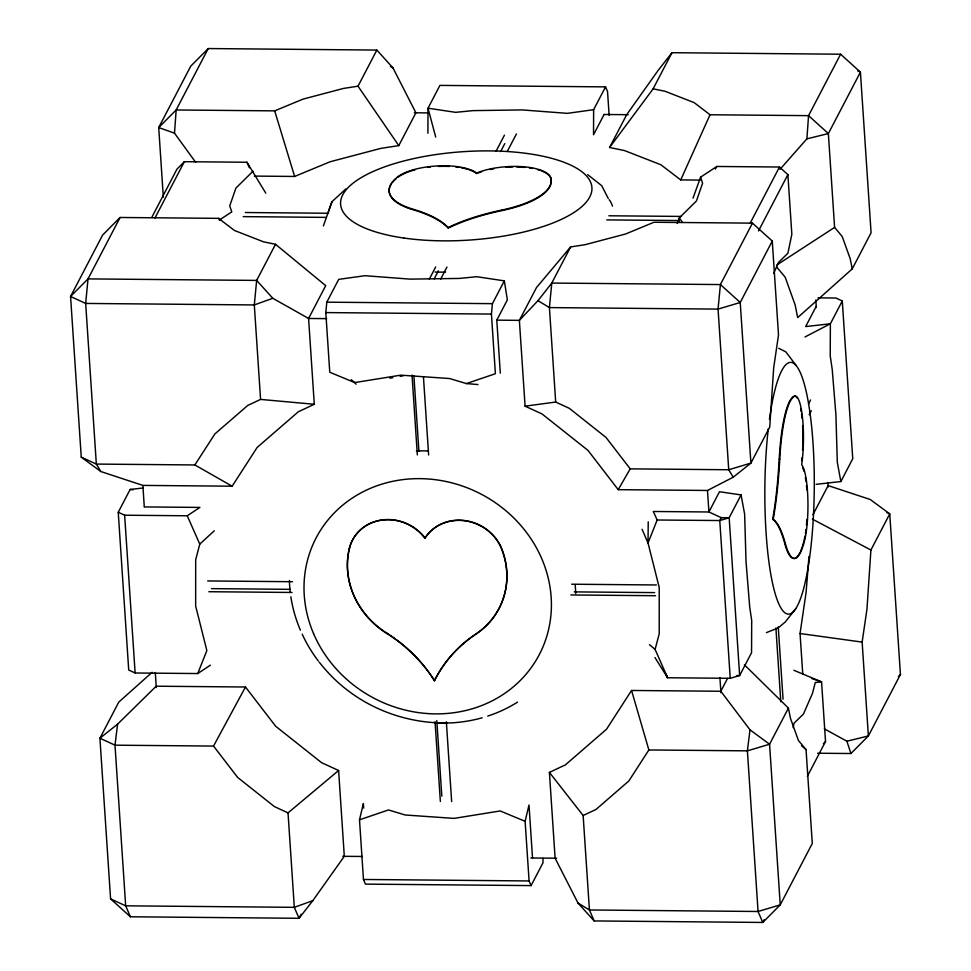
<?xml version="1.0" encoding="UTF-8"?>
<svg xmlns="http://www.w3.org/2000/svg" width="971" height="971" viewBox="0 0 971 971"><rect width="100%" height="100%" fill="white"/><g stroke="black" fill="none" stroke-linecap="round" stroke-linejoin="round"><path stroke-width="1.46" d="M427.908 133.258L428.017 108.206L439.912 85.399L605.54 86.88L607.543 91.529L609.133 115.391M543.007 858.376L542.983 862.794L531.088 885.601L365.46 884.12L363.457 879.471L359.501 819.815L363.372 803.527L363.676 808.078M605.54 86.88L593.633 109.687L593.536 134.751L604.108 114.481M648.227 521.852L648.033 543.007L659.224 587.491L659.212 633.832L655.109 649.417L667.623 677.758L730.241 678.316L739.647 675.513L751.554 652.706L751.7 620.578L749.685 606.826L746.019 561.578L744.636 514.169L741.067 494.931L719.487 491.727L708.915 511.984L653.301 511.486L657.149 519.995L648.033 543.007L642.074 529.268M812.933 514.727L828.142 485.597L870.174 499.47L889.752 513.877L870.914 550.011L866.969 609.096L862.139 642.098L868.377 735.945L850.924 753.52L817.582 753.229M195.656 162.303L174.501 133.173L176.164 109.978L208.219 48.55L376.857 50.067L392.988 67.946L415.891 112.794L398.778 145.614L380.753 148.393L330.055 161.781L294.626 176.455L254.39 176.091M779.956 169.403L806.889 138.841L808.552 115.646L840.607 54.218L860.415 72.133L871.084 232.773L852.235 268.894L797.677 317.614L795.115 304.833L785.163 277.16L776.582 266.891M808.977 556.444L806.1 592.274L800.055 633.529L802.738 673.74M356.066 384.213L354.706 382.586L329.764 372.233L325.807 312.577L326.802 302.175L338.709 279.369L364.999 275.703L410.053 279.126L459.319 278.434L476.7 276.711L504.337 280.85L507.36 299.893L496.788 320.151L500.308 373.143M351.259 379.673L354.706 382.586L400.805 375.158L449.682 378.544L466.408 383.581L495.392 373.714L491.435 314.07L492.431 303.656L504.337 280.85M117.6 724.148L115.003 745.182L125.672 905.822L130.393 916.782L299.032 918.299L312.808 900.675L344.304 856.313L338.612 770.501L321.607 762.696L275.691 726.272L245.469 687.007L156.197 686.206L117.6 724.148L99.916 738.227L110.585 898.867L130.393 916.782M764.177 919.78L762.781 922.45L594.143 920.933L578.012 903.054L555.109 858.206L549.404 772.394L565.389 764.881L606.511 729.245L631.563 690.466L720.822 691.267L749.988 729.816L747.391 750.85L758.06 911.49L762.781 922.45L780.235 904.863L812.29 843.447L806.051 749.6L798.429 740.472L790.467 718.334L788.416 708.114L744.393 664.783M678.644 222.274L679.348 217.868L696.45 200.961L702.603 183.191L700.577 177.171L716.853 166.466L779.47 167.024L787.882 174.634L791.838 234.278L787.906 253.249L778.524 262.388L773.693 273.421M793.125 727.607L794.023 723.225L803.405 714.086L812.472 693.403L815.264 682.528L821.563 681.873L825.532 741.516L807.338 776.375M531.088 885.601L529.086 880.952L525.117 821.308L529.001 805.02L532.521 858M214.275 530.785L199.783 544.124L195.681 559.697L195.656 606.038L206.847 650.534L197.744 673.546L135.127 672.988L128.718 670.039L118.244 512.263L130.138 489.457L143.223 487.976M323.392 225.927L331.948 201.713L345.785 188.993M328.174 212.443L331.948 201.713M693.027 198.12L700.577 177.171M677.188 223.488L679.348 217.868L682.358 222.335M840.607 54.218L671.968 52.701L658.192 70.325L626.696 114.687L609.57 147.507L624.535 150.578L660.863 164.742L680.72 179.914L710.032 114.76L808.552 115.646L828.36 133.561L834.599 227.408L842.221 236.523L850.183 258.674L852.235 268.894M120.076 217.48L88.021 278.895L70.567 296.483L81.248 457.123L100.826 471.53L142.858 485.403L232.13 486.204L257.181 447.425L298.303 411.789L314.288 404.276L308.584 318.464L325.71 285.656L275.509 244.291L263.542 241.828L234.472 230.491L218.596 218.354L120.076 217.48L102.623 235.055L70.567 296.483L85.666 303.438L254.305 304.943L272.802 298.291L308.584 318.464L326.693 318.634M151.767 217.419L176.953 169.148L184.356 161.696L246.974 162.254L265.799 193.18M154.972 218.002L184.356 161.696M275.509 244.291L256.66 280.413L254.305 304.943L260.58 399.409L247.787 405.417L214.894 433.928L194.855 464.951L96.335 464.077L81.248 457.123M163.334 197.186L158.71 127.553L176.164 109.978L274.684 110.864L303.025 99.115L343.588 88.41L358.008 86.188L376.857 50.067M429.364 279.053L435.676 266.964M496.023 151.318L504.435 135.187M434.219 278.847L438.407 270.812M500.611 151.61L504.799 143.587M440.664 279.15L446.976 267.061M507.311 151.415L516.426 133.949M349.378 548.36L349.487 548.154A43.392 39.714 27.6 0 1 382.113 519.922A43.392 39.714 27.6 0 1 425.043 538.031A43.392 39.714 27.6 0 1 465.619 520.674A43.392 39.714 27.6 0 1 502.043 549.525A81.6 74.682 27.6 0 1 475.863 634.039L475.754 634.245A141.863 129.835 27.6 0 0 434.401 680.756A141.863 129.835 27.6 0 0 386.822 633.456A81.6 74.682 27.6 0 1 349.378 548.36A43.392 39.714 27.6 0 1 382.004 520.128A43.392 39.714 27.6 0 1 424.946 538.237A43.392 39.714 27.6 0 1 465.51 520.881A43.392 39.714 27.6 0 1 501.934 549.732A81.6 74.682 27.6 0 1 475.754 634.245M519.376 320.357L536.502 287.55L570.62 246.937L585.04 244.704L625.603 233.999L653.944 222.262L752.464 223.148L772.273 241.063L778.511 334.898L773.681 367.9L769.748 426.997L750.899 463.118L733.214 477.198L707.495 490.464L618.224 489.663L587.989 450.398L542.073 413.974L525.08 406.169L519.376 320.357L537.995 300.67L551.783 283.059L570.62 246.937M609.57 147.507L653.119 88.834L671.968 52.701M386.822 633.456L386.931 633.25A81.6 74.682 27.6 0 1 352.279 591.351M301.131 914.281L299.032 918.299L294.31 907.327L288.035 812.873L338.612 770.501M434.401 680.756L434.51 680.55A141.863 129.835 27.6 0 1 475.863 634.039M750.098 223.342L779.47 167.024M752.464 223.148L720.409 284.564L718.055 309.106L728.723 469.746L733.214 477.198M758.497 230.94L787.882 174.634M772.273 241.063L740.23 302.491L750.899 463.118L728.723 469.746L630.203 468.859L606.013 437.435L569.285 408.305L555.691 402.055L525.08 406.169M816.235 306.314L805.663 326.572L830.375 323.78L842.282 300.961L835.873 298.012L817.983 297.854M741.067 494.931L729.172 517.737L721.271 517.677L719.766 520.553L730.241 678.316M808.491 404.009L810.603 399.967M809.207 414.763L811.307 410.733M720.822 691.267L727.534 678.413M816.138 484.335L840.862 481.543L852.756 458.737L842.282 300.961M788.416 708.114L769.566 744.235L780.235 904.863L758.06 911.49L589.421 909.973L578.012 903.054M887.009 512.615L889.752 513.877L900.433 674.517L868.377 735.945L846.894 741.225L824.306 728.796M152.168 672.284L118.765 702.106L99.916 738.227L115.003 745.182L213.523 746.068L245.469 687.007M618.224 489.663L630.203 468.859M715.36 169.051L716.853 166.466M631.563 690.466L648.871 749.964L628.832 780.987L595.939 809.498L583.146 815.506L589.421 909.973L594.143 920.933M795.686 608.72L785.26 621.998L778.135 627.958L766.435 632.619M208.219 48.55L190.765 66.137L158.71 127.553L174.501 133.173M823.42 743.652L825.532 741.516M898.369 676.581L900.433 674.517M253.006 171.187L235.904 188.095L229.751 205.864L231.766 211.884L219.252 220.114M118.244 512.263L124.64 515.213L187.257 515.783L199.905 507.42L144.291 506.923M197.744 673.546L210.391 665.184M776.885 264.937L834.599 227.408M804.983 336.961L830.375 323.78L830.229 355.896L832.244 369.648L835.922 414.896L837.305 462.305L840.862 481.543M312.808 900.675L294.31 907.327L125.672 905.822L110.585 898.867M359.501 819.815L388.473 809.948L405.198 814.997L454.076 818.383L500.186 810.955L525.117 821.308M806.889 138.841L828.36 133.561L860.415 72.133L857.672 70.871M389.893 378.18L392.83 377.658M400.186 376.347L403.123 375.826M593.633 109.687L567.355 113.352L522.301 109.929L473.023 110.621L455.642 112.345L428.017 108.206L435.7 137.057M414.35 112.782L427.956 112.903M604.047 114.481L628.237 114.699M680.72 179.914L700.103 180.096M245.36 212.515L328.514 213.268M608.914 215.78L681.484 216.424M243.211 216.63L326.365 217.383M606.766 219.895L679.336 220.538M326.802 302.175L492.431 303.656M325.807 312.577L491.435 314.07M496.727 320.151L519.412 320.357M794.108 396.277L794.679 396.289A43.392 8.521 -89.5 0 1 802.556 418.258A43.392 8.521 -89.5 0 1 801.658 464.818A43.392 8.521 -89.5 0 1 807.836 497.807A43.392 8.521 -89.5 0 1 804.328 541.612A81.6 16.009 -89.5 0 1 785.393 543.736L784.835 543.736A141.863 27.831 -89.5 0 0 772.661 519.315A141.863 27.831 -89.5 0 0 779.203 459.016A81.6 16.009 -89.5 0 1 794.108 396.277A43.392 8.521 -89.5 0 1 797.276 398.122M779.203 459.016L779.774 459.016A81.6 16.009 -89.5 0 1 794.679 396.289M772.661 519.315L773.219 519.315A141.863 27.831 -89.5 0 1 785.393 543.736M657.149 519.995L719.766 520.553L729.172 517.737L739.647 675.513L737.013 675.488M802.604 545.641A81.6 16.009 -89.5 0 0 803.77 541.612L804.328 541.612M207.648 580.949L292.502 581.714M571.688 584.214L656.347 584.967M211.484 588.632L290.28 589.336M574.31 591.885L654.624 592.613M208.85 591.715L292.004 592.456M570.887 594.956L655.559 595.721M648.871 749.964L747.391 750.85L769.566 744.235L749.988 729.816M342.763 856.301L362.414 856.471M530.943 857.988L556.65 858.218M363.457 879.471L529.086 880.952M466.408 383.581L477.95 384.552M260.58 399.409L314.288 404.276M130.138 489.457L133.136 489.809M800.055 633.529L862.139 642.098M653.119 88.834L665.086 91.286L694.156 102.623L710.032 114.76M811.817 678.547L821.563 681.873L793.829 670.257M288.035 812.873L274.441 806.622L237.713 777.492L213.523 746.068M708.915 511.984L721.271 517.677M778.742 348.286L785.842 351.866L796.22 365.594M812.351 519.109L870.914 550.011M194.855 464.951L232.13 486.204M390.451 66.404L392.988 67.946M537.995 300.67L549.416 307.589L718.055 309.106L740.23 302.491L720.409 284.564L551.783 283.059L549.416 307.589L555.691 402.055M587.661 174.634L601.729 185.692L608.247 198.436M649.478 644.647L655.109 649.417M801.451 745.667L806.051 749.6M218.596 218.354L220.708 220.405M272.802 298.291L256.66 280.413L88.021 278.895L85.666 303.438L96.335 464.077L100.826 471.53M319.18 662.137L321 664.334C352.497 703.708 401.448 724.888 451.624 722.873A145.747 133.391 27.6 0 0 482.162 717.787M549.404 772.394L583.146 815.506M358.008 86.188L398.778 145.614M654.94 657.549L667.623 677.758L665.972 674.117M187.257 515.783L199.783 544.124M246.974 162.254L249.401 167.789M846.894 741.225L850.924 753.52M274.684 110.864L294.626 176.455M815.81 300.003L816.32 307.528M827.935 482.441L828.227 486.957M778.244 626.89L783.051 699.169M775.902 627.994L780.805 701.778M707.495 490.61L708.903 511.693M719.912 677.564L720.919 692.626M414.945 169.864A43.392 15.269 -3.8 0 0 398.244 177.038L398.207 176.504A43.392 15.269 -3.8 0 1 438.431 165.895A43.392 15.269 -3.8 0 1 476.64 173.056A43.392 15.269 -3.8 0 1 521.937 166.648A43.392 15.269 -3.8 0 1 550.763 177.875L550.8 178.409A81.6 28.705 -3.8 0 1 502.068 210.561A141.863 49.909 -3.8 0 0 448.238 228.1A141.863 49.909 -3.8 0 0 413.136 209.76A81.6 28.705 -3.8 0 1 391.629 183.604M550.763 177.875A81.6 28.705 -3.8 0 1 502.031 210.015L502.068 210.561M398.207 176.504A81.6 28.705 -3.8 0 0 413.1 209.226A141.863 49.909 -3.8 0 1 448.201 227.554L448.238 228.1M423.429 376.687L428.636 454.998M446.344 721.769L451.649 801.585M413.889 375.741L418.914 451.333M436.804 720.579L441.817 796.171M412.032 375.085L417.336 454.901M435.057 721.671L440.361 801.488M142.871 485.549L144.266 506.631M155.287 672.502L156.282 687.565M124.64 515.213L135.127 672.988M769.445 419.46A125.927 24.712 -89.5 0 1 811.768 428.017A125.927 24.712 -89.5 0 1 788.561 614.145A125.927 24.712 -89.5 0 1 768.267 428.891M517.555 702.118A145.747 133.391 27.6 0 1 487.709 716.1M447.194 723.067A145.747 133.391 27.6 0 1 435.202 722.934M318.282 660.96A145.747 133.391 27.6 0 1 302.187 634.197M300.403 630.191A145.747 133.391 27.6 0 1 290.839 596.777M290.244 592.371A145.747 133.391 27.6 0 1 289.394 580.488M416.401 450.981A145.747 133.391 27.6 0 1 428.369 450.993M575.148 584.591A145.747 133.391 27.6 0 1 575.694 593.512M445.592 272.147A145.747 51.281 -3.8 0 1 435.117 272.038M609.193 199.674A145.747 51.281 -3.8 0 1 612.483 206.119M427.616 167.4A43.392 15.269 -3.8 0 1 430.299 167.073M438.467 166.442A43.392 15.269 -3.8 0 1 449.197 166.454M455.8 166.976A43.392 15.269 -3.8 0 1 458.688 167.364M461.443 167.825A43.392 15.269 -3.8 0 1 467.682 169.33M469.078 169.779A43.392 15.269 -3.8 0 1 476.676 173.591M448.201 227.554A141.863 49.909 -3.8 0 1 502.031 210.015M802.204 546.879A81.6 16.009 -89.5 0 1 800.529 551.212M799.958 552.45A81.6 16.009 -89.5 0 1 784.835 543.736M802.604 467.342A43.392 8.521 -89.5 0 1 803.976 471.287M805.384 477.683A43.392 8.521 -89.5 0 1 805.966 481.482M806.452 485.609A43.392 8.521 -89.5 0 1 806.852 490.003M806.937 519.436A43.392 8.521 -89.5 0 1 806.488 525.068M806.003 529.426A43.392 8.521 -89.5 0 1 805.42 533.504M804.995 536.028A43.392 8.521 -89.5 0 1 803.77 541.612M800.614 408.524A43.392 8.521 -89.5 0 1 801.136 411.534M801.512 414.119A43.392 8.521 -89.5 0 1 801.997 418.258M802.58 425.747A43.392 8.521 -89.5 0 1 802.568 450.01M801.961 457.729A43.392 8.521 -89.5 0 1 801.645 460.655M477.841 173.129A43.392 15.269 -3.8 0 1 481.592 171.782M490.027 169.524A43.392 15.269 -3.8 0 1 493.838 168.784M505.867 167.291A43.392 15.269 -3.8 0 1 512.676 166.976M516.718 166.976A43.392 15.269 -3.8 0 1 525.02 167.437M529.401 167.959A43.392 15.269 -3.8 0 1 532.169 168.408M537.57 169.646A43.392 15.269 -3.8 0 1 540.41 170.52M541.709 171.005A43.392 15.269 -3.8 0 1 550.8 178.409M779.774 459.016A141.863 27.831 -89.5 0 1 773.219 519.315M386.931 633.25A141.863 129.835 27.6 0 1 395.185 638.809M396.326 639.634A141.863 129.835 27.6 0 1 434.51 680.55M351.769 589.943A81.6 74.682 27.6 0 1 348.213 575.548M348.019 574.092A81.6 74.682 27.6 0 1 349.487 548.154M392.454 182.487A81.6 28.705 -3.8 0 1 396.217 178.652M313.548 633.578A125.927 115.258 27.6 0 0 526.076 674.19A125.927 115.258 27.6 0 0 443.516 480.997A125.927 115.258 27.6 0 0 313.548 633.578M403.802 238.029A125.927 44.302 -3.8 0 0 591.946 188.41A125.927 44.302 -3.8 0 0 403.038 161.186A125.927 44.302 -3.8 0 0 403.802 238.029"/></g></svg>
